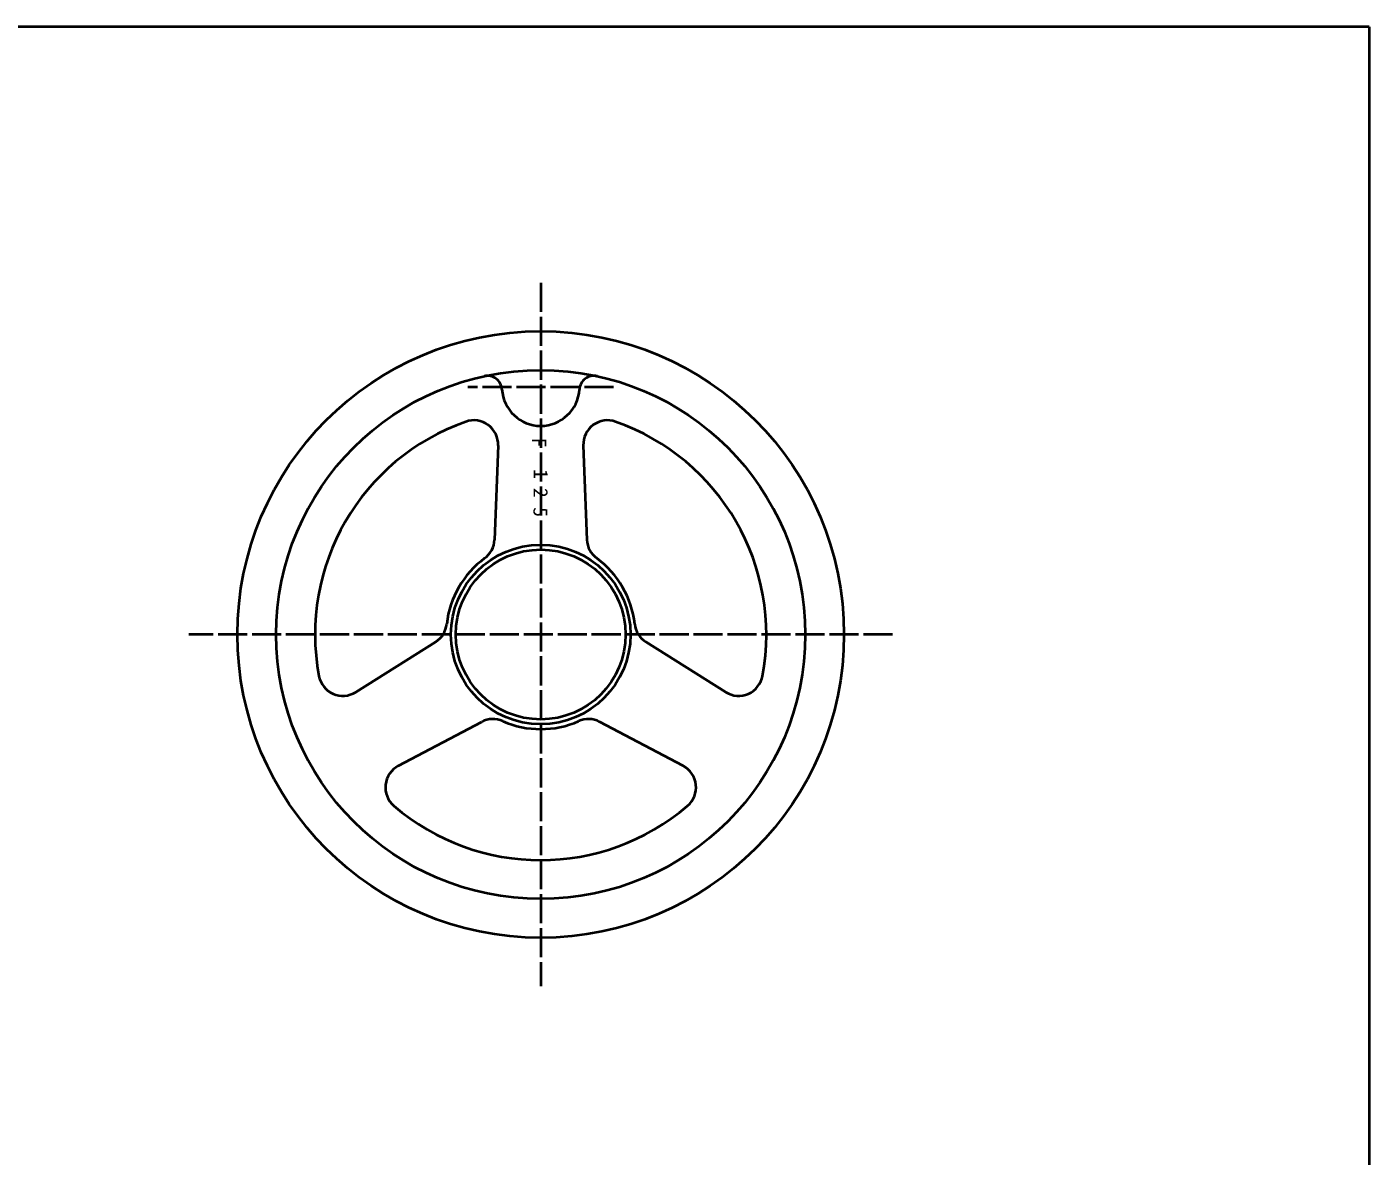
# Model space of a CAD drawing. Units: millimetres on the paper. Extents: x -1451 to 1005, y -1119 to 227.
# Drawn here: x -949.8 to -673.2, y -11.5 to 221.2 of the extents above; entities that cross this region are included whole.
import ezdxf
from ezdxf.enums import TextEntityAlignment as Align

# ---------------------------------------------------------------- set-up
doc = ezdxf.new("R2010")
doc.units = ezdxf.units.MM
doc.linetypes.add('LONG_DASHED1', pattern=[7, 6, -1])
doc.layers.add('0-1_外形1', color=3, linetype='Continuous', lineweight=25)
doc.layers.add('0-9_中心線', color=3, linetype='Continuous', lineweight=25)
doc.styles.add('ＭＳ ゴシック', font='')
doc.styles.get('ＭＳ ゴシック').set_extended_font_data('MS Gothic')

msp = doc.modelspace()

# ---------------------------------------------------------------- linework, layer by layer
at = {"layer": '0-1_外形1', "color": 5, "linetype": 'LONG_DASHED1', "lineweight": 40}
for p, q in [((-843.912, 168.507), (-843.912, 23.507)), ((-828.912, 147.007), (-858.912, 147.007)), ((-828.912, 147.007), (-858.912, 147.007)), ((-771.412, 96.007), (-916.412, 96.007))]:
    msp.add_line(p, q, dxfattribs=at)
at = {"layer": '0-1_外形1', "color": 5, "lineweight": 40}
for p, q in [((-852.691, 134.969), (-853.412, 115.507)), ((-835.133, 134.969), (-834.412, 115.507)), ((-843.912, 132.507), (-843.912, 130.507)), ((-882.044, 84.129), (-865.55, 94.484)), ((-805.781, 84.129), (-822.275, 94.484)), ((-873.265, 68.923), (-856.05, 78.03)), ((-814.56, 68.923), (-831.775, 78.03))]:
    msp.add_line(p, q, dxfattribs=at)
for radius in [62.5, 54.5, 18.5, 17.5]:
    msp.add_circle((-843.912, 96.007), radius, dxfattribs=at)
for centre, radius, start, end in [((-854.891, 146.323), 3, 3.56413, 102.30872), ((-832.933, 146.323), 3, 77.69127, 176.43585), ((-843.912, 147.007), 8, 183.56413, 356.43585), ((-843.912, 96.007), 46.5, 109.40007, 190.59991), ((-857.688, 135.154), 5, 357.87889, 109.50912), ((-830.136, 135.154), 5, 70.49086, 182.12109), ((-843.912, 96.007), 46.5, 349.40007, 70.59991), ((-858.406, 115.76), 5, 305.88567, 357.10252), ((-829.418, 115.76), 5, 182.89746, 234.11432), ((-843.912, 96.007), 19.5, 126.36887, 173.63112), ((-843.912, 96.007), 19.5, 6.36887, 53.63112), ((-868.266, 98.683), 5, 302.89746, 354.11432), ((-819.559, 98.683), 5, 185.88567, 237.10252), ((-884.702, 88.364), 5, 190.49086, 302.12109), ((-803.122, 88.364), 5, 237.87889, 349.50912), ((-853.772, 73.578), 5, 65.88567, 117.10252), ((-843.912, 96.007), 19.5, 246.36887, 293.63112), ((-834.053, 73.578), 5, 62.89746, 114.11432), ((-870.927, 64.503), 5, 117.87889, 229.50912), ((-816.898, 64.503), 5, 310.49086, 62.12109), ((-843.912, 96.007), 46.5, 229.40007, 310.59991)]:
    msp.add_arc(centre, radius, start, end, dxfattribs=at)
at = {"layer": '0-9_中心線', "color": 5, "lineweight": 40}
for q in [(-1029.414, 221.239), (-673.171, -320.164)]:
    msp.add_line((-673.171, 221.239), q, dxfattribs=at)

# ---------------------------------------------------------------- texts
at = {"layer": '0-1_外形1', "color": 7, "style": 'ＭＳ ゴシック'}
for s, p in [('F', (-846.585, 136.564)), ('1', (-846.231, 130.07)), ('2', (-846.252, 126.216)), ('5', (-846.286, 122.243))]:
    msp.add_text(s, height=2.933, rotation=270, dxfattribs=at).set_placement(p, align=Align.BOTTOM_LEFT)

doc.saveas('drawing.dxf')
